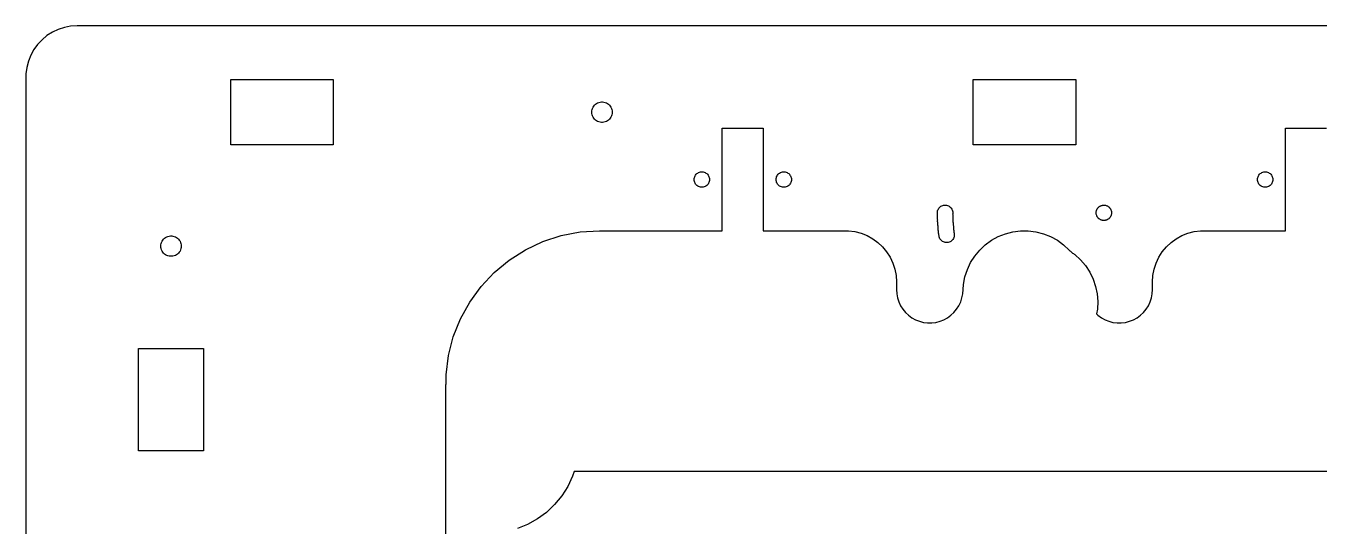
# Model space of a CAD drawing. Header units: metres. Extents: x -400 to 400, y 10 to 553.
# Drawn here: x 10 to 262.5, y 365 to 462.7 of the extents above; entities that cross this region are included whole.
import ezdxf

# ---------------------------------------------------------------- set-up
doc = ezdxf.new("R2010")
doc.units = ezdxf.units.M

msp = doc.modelspace()

# ---------------------------------------------------------------- linework, layer by layer
for p, q in [((17.5131, 462.386), (16.3187, 461.998)), ((18.7467, 462.621), (17.5131, 462.386)), ((20, 462.7), (18.7467, 462.621)), ((390, 462.7), (20, 462.7)), ((13.1545, 459.99), (12.2949, 459.074)), ((14.1221, 460.79), (13.1545, 459.99)), ((15.1824, 461.463), (14.1221, 460.79)), ((16.3187, 461.998), (15.1824, 461.463)), ((11.5567, 458.058), (10.9517, 456.958)), ((12.2949, 459.074), (11.5567, 458.058)), ((10.1771, 454.574), (10.0197, 453.328)), ((10.4894, 455.79), (10.1771, 454.574)), ((10.9517, 456.958), (10.4894, 455.79)), ((10.0197, 452.7), (10, 452.7)), ((10, 452.7), (10, 356.4)), ((10.0197, 453.328), (10.0197, 452.7)), ((50, 439.5), (50, 452.2)), ((50, 452.2), (70, 452.2)), ((70, 452.2), (70, 439.5)), ((195, 439.5), (195, 452.2)), ((195, 452.2), (215, 452.2)), ((215, 452.2), (215, 439.5)), ((120.747, 446.813), (120.882, 447.026)), ((120.882, 447.026), (121.042, 447.219)), ((121.042, 447.219), (121.225, 447.391)), ((121.225, 447.391), (121.428, 447.539)), ((121.428, 447.539), (121.648, 447.66)), ((121.648, 447.66), (121.882, 447.752)), ((121.882, 447.752), (122.125, 447.815)), ((122.125, 447.815), (122.374, 447.846)), ((122.374, 447.846), (122.626, 447.846)), ((122.626, 447.846), (122.875, 447.815)), ((122.875, 447.815), (123.118, 447.752)), ((123.118, 447.752), (123.352, 447.66)), ((123.352, 447.66), (123.572, 447.539)), ((123.572, 447.539), (123.775, 447.391)), ((123.775, 447.391), (123.958, 447.219)), ((123.958, 447.219), (124.118, 447.026)), ((124.118, 447.026), (124.253, 446.813)), ((120.5, 445.85), (120.516, 446.101)), ((120.516, 445.599), (120.5, 445.85)), ((120.516, 446.101), (120.563, 446.347)), ((120.563, 445.353), (120.516, 445.599)), ((120.563, 446.347), (120.64, 446.586)), ((120.64, 445.114), (120.563, 445.353)), ((120.64, 446.586), (120.747, 446.813)), ((120.747, 444.886), (120.64, 445.114)), ((120.882, 444.674), (120.747, 444.886)), ((121.042, 444.481), (120.882, 444.674)), ((121.225, 444.309), (121.042, 444.481)), ((123.958, 444.481), (123.775, 444.309)), ((124.118, 444.674), (123.958, 444.481)), ((124.253, 444.886), (124.118, 444.674)), ((124.253, 446.813), (124.36, 446.586)), ((124.36, 445.114), (124.253, 444.886)), ((124.36, 446.586), (124.437, 446.347)), ((124.437, 445.353), (124.36, 445.114)), ((124.437, 446.347), (124.484, 446.101)), ((124.484, 445.599), (124.437, 445.353)), ((124.484, 446.101), (124.5, 445.85)), ((124.5, 445.85), (124.484, 445.599)), ((121.428, 444.161), (121.225, 444.309)), ((121.648, 444.04), (121.428, 444.161)), ((121.882, 443.948), (121.648, 444.04)), ((122.125, 443.885), (121.882, 443.948)), ((122.374, 443.854), (122.125, 443.885)), ((122.626, 443.854), (122.374, 443.854)), ((122.875, 443.885), (122.626, 443.854)), ((123.118, 443.948), (122.875, 443.885)), ((123.352, 444.04), (123.118, 443.948)), ((123.572, 444.161), (123.352, 444.04)), ((123.775, 444.309), (123.572, 444.161)), ((146, 422.7), (146, 442.7)), ((146, 442.7), (154, 442.7)), ((154, 442.7), (154, 422.7)), ((256, 422.7), (256, 442.7)), ((256, 442.7), (264, 442.7)), ((70, 439.5), (50, 439.5)), ((215, 439.5), (195, 439.5)), ((140.5, 432.7), (140.512, 432.888)), ((140.512, 432.512), (140.5, 432.7)), ((140.512, 432.888), (140.547, 433.073)), ((140.547, 432.327), (140.512, 432.512)), ((140.547, 433.073), (140.605, 433.252)), ((140.605, 432.148), (140.547, 432.327)), ((140.605, 433.252), (140.686, 433.423)), ((140.686, 431.977), (140.605, 432.148)), ((140.686, 433.423), (140.786, 433.582)), ((140.786, 431.818), (140.686, 431.977)), ((140.786, 433.582), (140.907, 433.727)), ((140.907, 433.727), (141.044, 433.856)), ((141.044, 433.856), (141.196, 433.966)), ((141.196, 433.966), (141.361, 434.057)), ((141.361, 434.057), (141.536, 434.127)), ((141.536, 434.127), (141.719, 434.173)), ((141.719, 434.173), (141.906, 434.197)), ((141.906, 434.197), (142.094, 434.197)), ((142.094, 434.197), (142.281, 434.173)), ((142.281, 434.173), (142.464, 434.127)), ((142.464, 434.127), (142.639, 434.057)), ((142.639, 434.057), (142.804, 433.966)), ((142.804, 433.966), (142.956, 433.856)), ((142.956, 433.856), (143.093, 433.727)), ((143.093, 433.727), (143.214, 433.582)), ((143.214, 433.582), (143.314, 433.423)), ((143.314, 431.977), (143.214, 431.818)), ((143.314, 433.423), (143.395, 433.252)), ((143.395, 432.148), (143.314, 431.977)), ((143.395, 433.252), (143.453, 433.073)), ((143.453, 432.327), (143.395, 432.148)), ((143.453, 433.073), (143.488, 432.888)), ((143.488, 432.512), (143.453, 432.327)), ((143.488, 432.888), (143.5, 432.7)), ((143.5, 432.7), (143.488, 432.512)), ((156.5, 432.7), (156.512, 432.888)), ((156.512, 432.512), (156.5, 432.7)), ((156.512, 432.888), (156.547, 433.073)), ((156.547, 432.327), (156.512, 432.512)), ((156.547, 433.073), (156.605, 433.252)), ((156.605, 432.148), (156.547, 432.327)), ((156.605, 433.252), (156.686, 433.423)), ((156.686, 431.977), (156.605, 432.148)), ((156.686, 433.423), (156.786, 433.582)), ((156.786, 431.818), (156.686, 431.977)), ((156.786, 433.582), (156.907, 433.727)), ((156.907, 433.727), (157.044, 433.856)), ((157.044, 433.856), (157.196, 433.966)), ((157.196, 433.966), (157.361, 434.057)), ((157.361, 434.057), (157.536, 434.127)), ((157.536, 434.127), (157.719, 434.173)), ((157.719, 434.173), (157.906, 434.197)), ((157.906, 434.197), (158.094, 434.197)), ((158.094, 434.197), (158.281, 434.173)), ((158.281, 434.173), (158.464, 434.127)), ((158.464, 434.127), (158.639, 434.057)), ((158.639, 434.057), (158.804, 433.966)), ((158.804, 433.966), (158.956, 433.856)), ((158.956, 433.856), (159.093, 433.727)), ((159.093, 433.727), (159.214, 433.582)), ((159.214, 433.582), (159.314, 433.423)), ((159.314, 431.977), (159.214, 431.818)), ((159.314, 433.423), (159.395, 433.252)), ((159.395, 432.148), (159.314, 431.977)), ((159.395, 433.252), (159.453, 433.073)), ((159.453, 432.327), (159.395, 432.148)), ((159.453, 433.073), (159.488, 432.888)), ((159.488, 432.512), (159.453, 432.327)), ((159.488, 432.888), (159.5, 432.7)), ((159.5, 432.7), (159.488, 432.512)), ((250.5, 432.7), (250.512, 432.888)), ((250.512, 432.512), (250.5, 432.7)), ((250.512, 432.888), (250.547, 433.073)), ((250.547, 432.327), (250.512, 432.512)), ((250.547, 433.073), (250.605, 433.252)), ((250.605, 432.148), (250.547, 432.327)), ((250.605, 433.252), (250.686, 433.423)), ((250.686, 431.977), (250.605, 432.148)), ((250.686, 433.423), (250.786, 433.582)), ((250.786, 431.818), (250.686, 431.977)), ((250.786, 433.582), (250.907, 433.727)), ((250.907, 433.727), (251.044, 433.856)), ((251.044, 433.856), (251.196, 433.966)), ((251.196, 433.966), (251.361, 434.057)), ((251.361, 434.057), (251.536, 434.127)), ((251.536, 434.127), (251.719, 434.173)), ((251.719, 434.173), (251.906, 434.197)), ((251.906, 434.197), (252.094, 434.197)), ((252.094, 434.197), (252.281, 434.173)), ((252.281, 434.173), (252.464, 434.127)), ((252.464, 434.127), (252.639, 434.057)), ((252.639, 434.057), (252.804, 433.966)), ((252.804, 433.966), (252.956, 433.856)), ((252.956, 433.856), (253.093, 433.727)), ((253.093, 433.727), (253.214, 433.582)), ((253.214, 433.582), (253.314, 433.423)), ((253.314, 431.977), (253.214, 431.818)), ((253.314, 433.423), (253.395, 433.252)), ((253.395, 432.148), (253.314, 431.977)), ((253.395, 433.252), (253.453, 433.073)), ((253.453, 432.327), (253.395, 432.148)), ((253.453, 433.073), (253.488, 432.888)), ((253.488, 432.512), (253.453, 432.327)), ((253.488, 432.888), (253.5, 432.7)), ((253.5, 432.7), (253.488, 432.512)), ((140.907, 431.673), (140.786, 431.818)), ((141.044, 431.544), (140.907, 431.673)), ((141.196, 431.434), (141.044, 431.544)), ((141.361, 431.343), (141.196, 431.434)), ((141.536, 431.273), (141.361, 431.343)), ((141.719, 431.227), (141.536, 431.273)), ((141.906, 431.203), (141.719, 431.227)), ((142.094, 431.203), (141.906, 431.203)), ((142.281, 431.227), (142.094, 431.203)), ((142.464, 431.273), (142.281, 431.227)), ((142.639, 431.343), (142.464, 431.273)), ((142.804, 431.434), (142.639, 431.343)), ((142.956, 431.544), (142.804, 431.434)), ((143.093, 431.673), (142.956, 431.544)), ((143.214, 431.818), (143.093, 431.673)), ((156.907, 431.673), (156.786, 431.818)), ((157.044, 431.544), (156.907, 431.673)), ((157.196, 431.434), (157.044, 431.544)), ((157.361, 431.343), (157.196, 431.434)), ((157.536, 431.273), (157.361, 431.343)), ((157.719, 431.227), (157.536, 431.273)), ((157.906, 431.203), (157.719, 431.227)), ((158.094, 431.203), (157.906, 431.203)), ((158.281, 431.227), (158.094, 431.203)), ((158.464, 431.273), (158.281, 431.227)), ((158.639, 431.343), (158.464, 431.273)), ((158.804, 431.434), (158.639, 431.343)), ((158.956, 431.544), (158.804, 431.434)), ((159.093, 431.673), (158.956, 431.544)), ((159.214, 431.818), (159.093, 431.673)), ((250.907, 431.673), (250.786, 431.818)), ((251.044, 431.544), (250.907, 431.673)), ((251.196, 431.434), (251.044, 431.544)), ((251.361, 431.343), (251.196, 431.434)), ((251.536, 431.273), (251.361, 431.343)), ((251.719, 431.227), (251.536, 431.273)), ((251.906, 431.203), (251.719, 431.227)), ((252.094, 431.203), (251.906, 431.203)), ((252.281, 431.227), (252.094, 431.203)), ((252.464, 431.273), (252.281, 431.227)), ((252.639, 431.343), (252.464, 431.273)), ((252.804, 431.434), (252.639, 431.343)), ((252.956, 431.544), (252.804, 431.434)), ((253.093, 431.673), (252.956, 431.544)), ((253.214, 431.818), (253.093, 431.673)), ((188.105, 426.752), (188.186, 426.923)), ((188.186, 426.923), (188.286, 427.082)), ((188.286, 427.082), (188.407, 427.227)), ((188.407, 427.227), (188.544, 427.356)), ((188.544, 427.356), (188.696, 427.466)), ((188.696, 427.466), (188.861, 427.557)), ((188.861, 427.557), (189.036, 427.627)), ((189.036, 427.627), (189.219, 427.673)), ((189.219, 427.673), (189.406, 427.697)), ((189.406, 427.697), (189.594, 427.697)), ((189.594, 427.697), (189.781, 427.673)), ((189.781, 427.673), (189.964, 427.627)), ((189.964, 427.627), (190.139, 427.557)), ((190.139, 427.557), (190.304, 427.466)), ((190.304, 427.466), (190.456, 427.356)), ((190.456, 427.356), (190.593, 427.227)), ((190.593, 427.227), (190.714, 427.082)), ((190.714, 427.082), (190.814, 426.923)), ((190.814, 426.923), (190.895, 426.752)), ((219.105, 426.752), (219.138, 426.829)), ((219.138, 426.829), (219.186, 426.923)), ((219.186, 426.923), (219.201, 426.95)), ((219.201, 426.95), (219.271, 427.06)), ((219.271, 427.06), (219.354, 427.168)), ((219.354, 427.168), (219.407, 427.227)), ((219.407, 427.227), (219.447, 427.268)), ((219.447, 427.268), (219.544, 427.356)), ((219.544, 427.356), (219.653, 427.438)), ((219.653, 427.438), (219.696, 427.466)), ((219.696, 427.466), (219.768, 427.509)), ((219.768, 427.509), (219.861, 427.557)), ((219.861, 427.557), (219.89, 427.57)), ((219.89, 427.57), (220.012, 427.618)), ((220.012, 427.618), (220.142, 427.657)), ((220.142, 427.657), (220.219, 427.673)), ((220.219, 427.673), (220.276, 427.683)), ((220.276, 427.683), (220.406, 427.697)), ((220.406, 427.697), (220.542, 427.699)), ((220.542, 427.699), (220.594, 427.697)), ((220.594, 427.697), (220.678, 427.689)), ((220.678, 427.689), (220.781, 427.673)), ((220.781, 427.673), (220.812, 427.667)), ((220.812, 427.667), (220.939, 427.634)), ((220.939, 427.634), (221.067, 427.589)), ((221.067, 427.589), (221.139, 427.557)), ((221.139, 427.557), (221.19, 427.532)), ((221.19, 427.532), (221.304, 427.466)), ((221.304, 427.466), (221.415, 427.388)), ((221.415, 427.388), (221.456, 427.356)), ((221.456, 427.356), (221.519, 427.301)), ((221.519, 427.301), (221.593, 427.227)), ((221.593, 427.227), (221.615, 427.204)), ((221.615, 427.204), (221.698, 427.103)), ((221.698, 427.103), (221.775, 426.99)), ((221.775, 426.99), (221.814, 426.923)), ((221.814, 426.923), (221.841, 426.872)), ((221.841, 426.872), (221.895, 426.752)), ((188, 426.2), (188.012, 426.388)), ((188.012, 426.012), (188, 426.2)), ((188.005, 425.633), (188.014, 425.821)), ((188.02, 425.445), (188.005, 425.633)), ((188.012, 426.388), (188.047, 426.573)), ((188.03, 425.917), (188.012, 426.012)), ((188.014, 425.821), (188.03, 425.917)), ((188.04, 425.35), (188.02, 425.445)), ((188.02, 425.066), (188.025, 425.254)), ((188.038, 424.878), (188.02, 425.066)), ((188.025, 425.254), (188.04, 425.35)), ((188.06, 424.784), (188.038, 424.878)), ((188.045, 424.499), (188.047, 424.687)), ((188.066, 424.312), (188.045, 424.499)), ((188.047, 426.573), (188.105, 426.752)), ((188.047, 424.687), (188.06, 424.784)), ((188.089, 424.218), (188.066, 424.312)), ((190.895, 426.752), (190.953, 426.573)), ((190.953, 426.573), (190.988, 426.388)), ((190.988, 426.012), (190.975, 425.942)), ((190.975, 425.942), (190.989, 425.873)), ((190.996, 425.497), (190.984, 425.427)), ((190.984, 425.427), (191, 425.358)), ((190.988, 426.388), (191, 426.2)), ((191, 426.2), (190.988, 426.012)), ((190.989, 425.873), (191.005, 425.685)), ((191.005, 425.685), (190.996, 425.497)), ((191, 425.358), (191.018, 425.17)), ((191.013, 424.982), (191.002, 424.912)), ((191.002, 424.912), (191.019, 424.843)), ((191.018, 425.17), (191.013, 424.982)), ((191.019, 424.843), (191.04, 424.656)), ((191.038, 424.468), (191.029, 424.397)), ((191.029, 424.397), (191.047, 424.329)), ((191.04, 424.656), (191.038, 424.468)), ((191.047, 424.329), (191.072, 424.142)), ((219, 426.174), (219.004, 426.31)), ((219.008, 426.043), (219, 426.174)), ((219.004, 426.31), (219.01, 426.361)), ((219.012, 426.012), (219.008, 426.043)), ((219.01, 426.361), (219.012, 426.388)), ((219.012, 426.388), (219.02, 426.445)), ((219.029, 425.909), (219.012, 426.012)), ((219.02, 426.445), (219.047, 426.573)), ((219.047, 425.827), (219.029, 425.909)), ((219.047, 426.573), (219.087, 426.703)), ((219.061, 425.776), (219.047, 425.827)), ((219.105, 425.648), (219.061, 425.776)), ((219.087, 426.703), (219.105, 426.752)), ((219.159, 425.528), (219.105, 425.648)), ((219.186, 425.477), (219.159, 425.528)), ((219.2, 425.454), (219.186, 425.477)), ((219.225, 425.41), (219.2, 425.454)), ((219.302, 425.297), (219.225, 425.41)), ((219.385, 425.196), (219.302, 425.297)), ((219.407, 425.173), (219.385, 425.196)), ((219.481, 425.099), (219.407, 425.173)), ((219.544, 425.044), (219.481, 425.099)), ((219.585, 425.012), (219.544, 425.044)), ((219.696, 424.934), (219.585, 425.012)), ((219.81, 424.868), (219.696, 424.934)), ((219.861, 424.843), (219.81, 424.868)), ((219.933, 424.811), (219.861, 424.843)), ((220.061, 424.766), (219.933, 424.811)), ((220.188, 424.733), (220.061, 424.766)), ((220.219, 424.727), (220.188, 424.733)), ((220.322, 424.711), (220.219, 424.727)), ((220.406, 424.703), (220.322, 424.711)), ((220.458, 424.701), (220.406, 424.703)), ((220.594, 424.703), (220.458, 424.701)), ((220.724, 424.717), (220.594, 424.703)), ((220.781, 424.727), (220.724, 424.717)), ((220.808, 424.733), (220.781, 424.727)), ((220.858, 424.743), (220.808, 424.733)), ((220.988, 424.782), (220.858, 424.743)), ((221.11, 424.83), (220.988, 424.782)), ((221.139, 424.843), (221.11, 424.83)), ((221.232, 424.891), (221.139, 424.843)), ((221.304, 424.934), (221.232, 424.891)), ((221.347, 424.962), (221.304, 424.934)), ((221.456, 425.044), (221.347, 424.962)), ((221.553, 425.132), (221.456, 425.044)), ((221.593, 425.173), (221.553, 425.132)), ((221.646, 425.232), (221.593, 425.173)), ((221.729, 425.34), (221.646, 425.232)), ((221.799, 425.45), (221.729, 425.34)), ((221.814, 425.477), (221.799, 425.45)), ((221.862, 425.571), (221.814, 425.477)), ((221.895, 425.648), (221.862, 425.571)), ((221.895, 426.752), (221.939, 426.624)), ((221.913, 425.697), (221.895, 425.648)), ((221.953, 425.827), (221.913, 425.697)), ((221.939, 426.624), (221.953, 426.573)), ((221.953, 426.573), (221.971, 426.491)), ((221.98, 425.955), (221.953, 425.827)), ((221.971, 426.491), (221.988, 426.388)), ((221.988, 426.012), (221.98, 425.955)), ((221.988, 426.388), (221.992, 426.357)), ((221.996, 426.09), (221.988, 426.012)), ((221.992, 426.357), (222, 426.226)), ((222, 426.226), (221.996, 426.09)), ((110.956, 420.593), (114.539, 421.757)), ((114.539, 421.757), (118.24, 422.463)), ((118.24, 422.463), (122, 422.7)), ((122, 422.7), (146, 422.7)), ((154, 422.7), (170, 422.7)), ((170, 422.7), (170, 422.68)), ((170, 422.68), (170.628, 422.68)), ((170.628, 422.68), (171.874, 422.523)), ((171.874, 422.523), (173.09, 422.211)), ((173.09, 422.211), (174.258, 421.748)), ((174.258, 421.748), (175.358, 421.143)), ((188.078, 424.121), (188.089, 424.218)), ((188.079, 423.933), (188.078, 424.121)), ((188.104, 423.746), (188.079, 423.933)), ((188.129, 423.652), (188.104, 423.746)), ((188.119, 423.556), (188.129, 423.652)), ((188.124, 423.367), (188.119, 423.556)), ((188.152, 423.181), (188.124, 423.367)), ((188.178, 423.088), (188.152, 423.181)), ((188.17, 422.991), (188.178, 423.088)), ((188.178, 422.803), (188.17, 422.991)), ((188.209, 422.617), (188.178, 422.803)), ((188.238, 422.524), (188.209, 422.617)), ((188.231, 422.427), (188.238, 422.524)), ((188.242, 422.239), (188.231, 422.427)), ((188.277, 422.054), (188.242, 422.239)), ((188.307, 421.962), (188.277, 422.054)), ((188.302, 421.865), (188.307, 421.962)), ((188.316, 421.677), (188.302, 421.865)), ((191.073, 423.954), (191.065, 423.883)), ((191.065, 423.883), (191.084, 423.815)), ((191.072, 424.142), (191.073, 423.954)), ((191.084, 423.815), (191.112, 423.629)), ((191.117, 423.441), (191.11, 423.37)), ((191.11, 423.37), (191.13, 423.302)), ((191.112, 423.629), (191.117, 423.441)), ((191.13, 423.302), (191.162, 423.116)), ((191.162, 423.116), (191.169, 422.928)), ((191.169, 422.928), (191.164, 422.858)), ((191.164, 422.858), (191.185, 422.79)), ((191.185, 422.79), (191.22, 422.605)), ((191.22, 422.605), (191.231, 422.417)), ((191.231, 422.417), (191.226, 422.346)), ((191.226, 422.346), (191.249, 422.279)), ((191.249, 422.279), (191.287, 422.094)), ((191.287, 422.094), (191.302, 421.907)), ((191.302, 421.907), (191.292, 421.718)), ((199.891, 421.558), (201.292, 422.113)), ((201.292, 422.113), (202.751, 422.487)), ((202.751, 422.487), (204.247, 422.676)), ((204.247, 422.676), (205.753, 422.676)), ((205.753, 422.676), (207.249, 422.487)), ((207.249, 422.487), (208.708, 422.113)), ((208.708, 422.113), (210.109, 421.558)), ((234.642, 421.143), (235.742, 421.748)), ((235.742, 421.748), (236.91, 422.211)), ((236.91, 422.211), (238.126, 422.523)), ((238.126, 422.523), (239.372, 422.68)), ((239.372, 422.68), (240, 422.68)), ((240, 422.68), (240, 422.7)), ((240, 422.7), (256, 422.7)), ((36.35, 419.7), (36.3658, 419.951)), ((36.3658, 419.449), (36.35, 419.7)), ((36.3658, 419.951), (36.4128, 420.197)), ((36.4128, 419.203), (36.3658, 419.449)), ((36.4128, 420.197), (36.4904, 420.436)), ((36.4904, 420.436), (36.5974, 420.663)), ((36.5974, 420.663), (36.732, 420.876)), ((36.732, 420.876), (36.8921, 421.069)), ((36.8921, 421.069), (37.0751, 421.241)), ((37.0751, 421.241), (37.2783, 421.389)), ((37.2783, 421.389), (37.4984, 421.51)), ((37.4984, 421.51), (37.732, 421.602)), ((37.732, 421.602), (37.9752, 421.665)), ((37.9752, 421.665), (38.2244, 421.696)), ((38.2244, 421.696), (38.4756, 421.696)), ((38.4756, 421.696), (38.7248, 421.665)), ((38.7248, 421.665), (38.968, 421.602)), ((38.968, 421.602), (39.2016, 421.51)), ((39.2016, 421.51), (39.4216, 421.389)), ((39.4216, 421.389), (39.6248, 421.241)), ((39.6248, 421.241), (39.8079, 421.069)), ((39.8079, 421.069), (39.968, 420.876)), ((39.968, 420.876), (40.1026, 420.663)), ((40.1026, 420.663), (40.2095, 420.436)), ((40.2095, 420.436), (40.2872, 420.197)), ((40.2872, 420.197), (40.3342, 419.951)), ((40.3342, 419.449), (40.2872, 419.203)), ((40.3342, 419.951), (40.35, 419.7)), ((40.35, 419.7), (40.3342, 419.449)), ((107.547, 418.989), (110.956, 420.593)), ((175.358, 421.143), (176.374, 420.405)), ((176.374, 420.405), (177.29, 419.545)), ((177.29, 419.545), (178.09, 418.578)), ((188.354, 421.492), (188.316, 421.677)), ((188.415, 421.314), (188.354, 421.492)), ((188.497, 421.145), (188.415, 421.314)), ((188.601, 420.987), (188.497, 421.145)), ((188.723, 420.844), (188.601, 420.987)), ((188.862, 420.717), (188.723, 420.844)), ((189.016, 420.608), (188.862, 420.717)), ((189.182, 420.52), (189.016, 420.608)), ((189.358, 420.453), (189.182, 420.52)), ((189.541, 420.408), (189.358, 420.453)), ((189.728, 420.387), (189.541, 420.408)), ((189.917, 420.39), (189.728, 420.387)), ((190.103, 420.416), (189.917, 420.39)), ((190.285, 420.466), (190.103, 420.416)), ((190.459, 420.537), (190.285, 420.466)), ((190.623, 420.63), (190.459, 420.537)), ((190.774, 420.743), (190.623, 420.63)), ((190.909, 420.874), (190.774, 420.743)), ((191.027, 421.021), (190.909, 420.874)), ((191.126, 421.181), (191.027, 421.021)), ((191.204, 421.353), (191.126, 421.181)), ((191.26, 421.533), (191.204, 421.353)), ((191.292, 421.718), (191.26, 421.533)), ((196.252, 418.915), (197.351, 419.946)), ((197.351, 419.946), (198.57, 420.832)), ((198.57, 420.832), (199.891, 421.558)), ((210.109, 421.558), (211.43, 420.832)), ((211.43, 420.832), (212.649, 419.946)), ((212.649, 419.946), (213.748, 418.915)), ((231.91, 418.578), (232.71, 419.545)), ((232.71, 419.545), (233.626, 420.405)), ((233.626, 420.405), (234.642, 421.143)), ((36.4904, 418.964), (36.4128, 419.203)), ((36.5974, 418.736), (36.4904, 418.964)), ((36.732, 418.524), (36.5974, 418.736)), ((36.8921, 418.331), (36.732, 418.524)), ((37.0751, 418.159), (36.8921, 418.331)), ((37.2783, 418.011), (37.0751, 418.159)), ((37.4984, 417.89), (37.2783, 418.011)), ((37.732, 417.798), (37.4984, 417.89)), ((37.9752, 417.735), (37.732, 417.798)), ((38.2244, 417.704), (37.9752, 417.735)), ((38.4756, 417.704), (38.2244, 417.704)), ((38.7248, 417.735), (38.4756, 417.704)), ((38.968, 417.798), (38.7248, 417.735)), ((39.2016, 417.89), (38.968, 417.798)), ((39.4216, 418.011), (39.2016, 417.89)), ((39.6248, 418.159), (39.4216, 418.011)), ((39.8079, 418.331), (39.6248, 418.159)), ((39.968, 418.524), (39.8079, 418.331)), ((40.1026, 418.736), (39.968, 418.524)), ((40.2095, 418.964), (40.1026, 418.736)), ((40.2872, 419.203), (40.2095, 418.964)), ((101.464, 414.569), (104.366, 416.971)), ((104.366, 416.971), (107.547, 418.989)), ((178.09, 418.578), (178.763, 417.518)), ((178.763, 417.518), (179.298, 416.381)), ((194.484, 416.481), (195.292, 417.753)), ((195.292, 417.753), (196.252, 418.915)), ((213.748, 418.915), (213.876, 418.798)), ((213.876, 418.798), (214.006, 418.683)), ((214.006, 418.683), (214.138, 418.571)), ((214.138, 418.571), (214.272, 418.461)), ((214.272, 418.461), (214.408, 418.354)), ((214.408, 418.354), (214.546, 418.249)), ((214.546, 418.249), (214.686, 418.146)), ((214.686, 418.146), (214.827, 418.046)), ((214.827, 418.046), (215.94, 417.03)), ((215.94, 417.03), (216.917, 415.882)), ((230.702, 416.381), (231.237, 417.518)), ((231.237, 417.518), (231.91, 418.578)), ((98.8846, 411.823), (101.464, 414.569)), ((179.298, 416.381), (179.686, 415.187)), ((179.686, 415.187), (179.921, 413.953)), ((193.377, 413.684), (193.843, 415.117)), ((193.843, 415.117), (194.484, 416.481)), ((216.917, 415.882), (217.742, 414.621)), ((217.742, 414.621), (218.403, 413.267)), ((230.079, 413.953), (230.314, 415.187)), ((230.314, 415.187), (230.702, 416.381)), ((96.6702, 408.775), (98.8846, 411.823)), ((179.921, 413.953), (180, 412.7)), ((180, 412.7), (180, 411.2)), ((193.031, 411.2), (193.095, 412.204)), ((193.095, 412.204), (193.377, 413.684)), ((218.403, 413.267), (218.888, 411.84)), ((218.888, 411.84), (219.191, 410.364)), ((230, 412.7), (230.079, 413.953)), ((230, 411.2), (230, 412.7)), ((180, 411.2), (180.051, 410.385)), ((180.051, 410.385), (180.204, 409.584)), ((180.204, 409.584), (180.456, 408.807)), ((192.544, 408.807), (192.796, 409.584)), ((192.796, 409.584), (192.949, 410.385)), ((192.949, 410.385), (193, 411.2)), ((193, 411.2), (193.031, 411.2)), ((219.191, 410.364), (219.307, 408.861)), ((229.544, 408.807), (229.796, 409.584)), ((229.796, 409.584), (229.949, 410.385)), ((229.949, 410.385), (230, 411.2)), ((94.8552, 405.473), (96.6702, 408.775)), ((180.456, 408.807), (180.804, 408.069)), ((180.804, 408.069), (181.241, 407.379)), ((181.241, 407.379), (181.762, 406.75)), ((181.762, 406.75), (182.357, 406.192)), ((190.643, 406.192), (191.238, 406.75)), ((191.238, 406.75), (191.759, 407.379)), ((191.759, 407.379), (192.196, 408.069)), ((192.196, 408.069), (192.544, 408.807)), ((219.233, 407.356), (219.075, 406.457)), ((219.307, 408.861), (219.233, 407.356)), ((227.643, 406.192), (228.238, 406.75)), ((228.238, 406.75), (228.759, 407.379)), ((228.759, 407.379), (229.196, 408.069)), ((229.196, 408.069), (229.544, 408.807)), ((93.4683, 401.971), (94.8552, 405.473)), ((182.357, 406.192), (183.017, 405.712)), ((183.017, 405.712), (183.732, 405.319)), ((183.732, 405.319), (184.491, 405.018)), ((184.491, 405.018), (185.282, 404.815)), ((185.282, 404.815), (186.092, 404.713)), ((186.092, 404.713), (186.908, 404.713)), ((186.908, 404.713), (187.718, 404.815)), ((187.718, 404.815), (188.509, 405.018)), ((188.509, 405.018), (189.268, 405.319)), ((189.268, 405.319), (189.983, 405.712)), ((189.983, 405.712), (190.643, 406.192)), ((219.075, 406.457), (219.357, 406.192)), ((219.357, 406.192), (220.017, 405.712)), ((220.017, 405.712), (220.732, 405.319)), ((220.732, 405.319), (221.491, 405.018)), ((221.491, 405.018), (222.282, 404.815)), ((222.282, 404.815), (223.092, 404.713)), ((223.092, 404.713), (223.908, 404.713)), ((223.908, 404.713), (224.718, 404.815)), ((224.718, 404.815), (225.509, 405.018)), ((225.509, 405.018), (226.268, 405.319)), ((226.268, 405.319), (226.983, 405.712)), ((226.983, 405.712), (227.643, 406.192)), ((92.5314, 398.321), (93.4683, 401.971)), ((32, 379.7), (32, 399.7)), ((32, 399.7), (44.7, 399.7)), ((44.7, 399.7), (44.7, 379.7)), ((92.0592, 394.584), (92.5314, 398.321)), ((92.0592, 392.7), (92.0592, 394.584)), ((92, 162.7), (92, 392.7)), ((92, 392.7), (92.0592, 392.7)), ((44.7, 379.7), (32, 379.7)), ((116.771, 374.758), (115.835, 372.769)), ((117.077, 375.7), (116.771, 374.758)), ((292.923, 375.7), (117.077, 375.7)), ((115.835, 372.769), (114.658, 370.914)), ((113.257, 369.22), (111.655, 367.716)), ((114.658, 370.914), (113.257, 369.22)), ((109.877, 366.424), (107.951, 365.366)), ((111.655, 367.716), (109.877, 366.424)), ((107.951, 365.366), (106, 364.593))]:
    msp.add_line(p, q)

doc.saveas('drawing.dxf')
